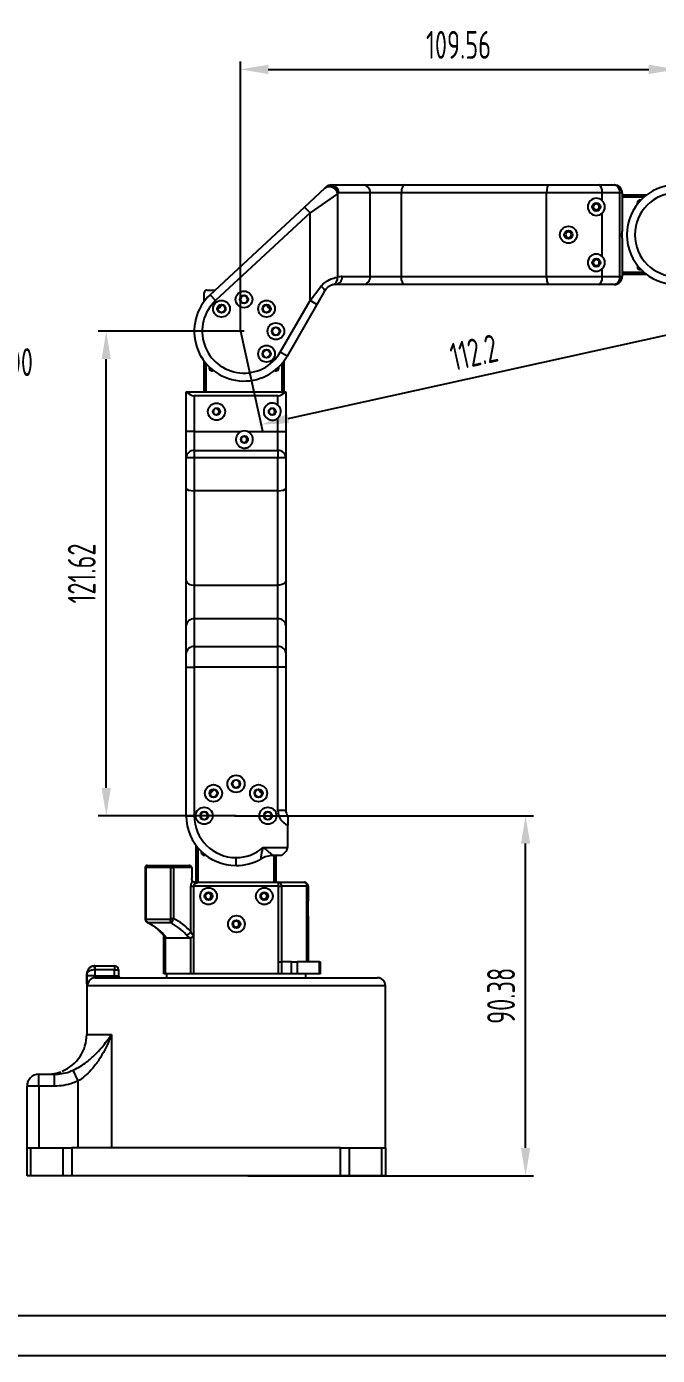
# Model space of a CAD drawing. Header units: millimetres. Extents: x 227 to 1067, y 103 to 697.
# Drawn here: x 484.3 to 642.7, y 102.7 to 436.3 of the extents above; entities that cross this region are included whole.
import ezdxf

# ---------------------------------------------------------------- set-up
doc = ezdxf.new("R2010")
doc.units = ezdxf.units.MM
doc.header["$LTSCALE"] = 2
doc.header["$PDSIZE"] = -1
for name, color, linetype in [('1轮廓实线层', 7, 'Continuous'), ('2细线层', 4, 'Continuous'), ('7标注层', 4, 'Continuous'), ('图框层', 7, 'Continuous')]:
    doc.layers.add(name, color=color, linetype=linetype)
doc.styles.add('PC_TEXTSTYLE', font='ISOCP.SHX', dxfattribs={"width": 0.707, "bigfont": 'GBCBIG.SHX'})
doc.dimstyles.new('GB_LINEAR', dxfattribs={"dimtxt": 3.5, "dimasz": 3.5, "dimexe": 1, "dimexo": 0, "dimgap": 1.5, "dimtad": 1, "dimdsep": 46, "dimtxsty": 'PC_TEXTSTYLE', "dimcen": 0, "dimclrd": 256, "dimclrt": 3, "dimadec": 0, "dimazin": 2, "dimtp": 0.1, "dimtm": 0.1, "dimtfac": 0.71, "dimtdec": 3, "dimtmove": 0, "dimatfit": 3, "dimfxl": 1, "dimtfill": 1, "dimarcsym": 0})

# ---------------------------------------------------------------- blocks, each defined once
blk = doc.blocks.new('ZwmFrameMain_A3^_^无分区图框^_^landscape')
at = {"layer": '1轮廓实线层'}
blk.add_line((0, 0), (390, 0), dxfattribs=at)
at = {"layer": '2细线层'}
blk.add_line((-25, -5), (395, -5), dxfattribs=at)
blk = doc.blocks.new('*D8')
at = {"layer": '7标注层', "color": 0, "lineweight": -2}
for p, q in [((410.36, 397.06), (481.02, 397.06)), ((410.36, 307.06), (481.02, 307.06))]:
    blk.add_line(p, q, dxfattribs=at)
at = {"layer": '7标注层', "lineweight": -2}
for p, q in [((479.02, 389.95), (479.02, 358.26)), ((479.02, 314.17), (479.02, 345.86))]:
    blk.add_line(p, q, dxfattribs=at)
at = {"layer": '7标注层'}
for points in [[(480.21, 389.95), (477.84, 389.95), (479.02, 397.06)], [(477.84, 314.17), (480.21, 314.17), (479.02, 307.06)]]:
    blk.add_solid(points, dxfattribs=at)
at = {"layer": 'Defpoints', "color": 0}
for p in [(408.36, 397.06), (479.02, 397.06), (408.36, 307.06)]:
    blk.add_point(p, dxfattribs=at)
at = {"layer": '7标注层', "color": 3, "insert": (479.02, 352.06), "char_height": 7, "attachment_point": 5, "style": 'PC_TEXTSTYLE', "bg_fill": 3, "box_fill_scale": 1.1, "bg_fill_color": 257, "bg_fill_transparency": 0}
blk.add_mtext('90.00', dxfattribs=at)
blk = doc.blocks.new('*D11')
at = {"layer": '7标注层', "color": 0, "lineweight": -2}
for p, q in [((538.88, 359.81), (502.28, 359.81)), ((536.88, 238.2), (502.28, 238.2))]:
    blk.add_line(p, q, dxfattribs=at)
at = {"layer": '7标注层', "lineweight": -2}
blk.add_line((504.28, 245.2), (504.28, 352.81), dxfattribs=at)
at = {"layer": '7标注层'}
for points in [[(505.44, 352.81), (503.11, 352.81), (504.28, 359.81)], [(503.11, 245.2), (505.44, 245.2), (504.28, 238.2)]]:
    blk.add_solid(points, dxfattribs=at)
at = {"layer": 'Defpoints', "color": 0}
for p in [(504.28, 359.81), (538.88, 359.81), (536.88, 238.2)]:
    blk.add_point(p, dxfattribs=at)
at = {"layer": '7标注层', "color": 3, "insert": (498.13, 299.01), "char_height": 7, "attachment_point": 5, "rotation": 90, "style": 'PC_TEXTSTYLE', "bg_fill": 3, "box_fill_scale": 1.1, "bg_fill_color": 257, "bg_fill_transparency": 0}
blk.add_mtext('121.62', dxfattribs=at)
blk = doc.blocks.new('*D12')
at = {"layer": '7标注层', "color": 0, "lineweight": -2}
for p, q in [((536.47, 238.2), (611.59, 238.2)), ((539.8, 147.82), (611.59, 147.82))]:
    blk.add_line(p, q, dxfattribs=at)
at = {"layer": '7标注层', "lineweight": -2}
blk.add_line((609.59, 154.82), (609.59, 231.2), dxfattribs=at)
at = {"layer": '7标注层'}
for points in [[(610.76, 231.2), (608.43, 231.2), (609.59, 238.2)], [(608.43, 154.82), (610.76, 154.82), (609.59, 147.82)]]:
    blk.add_solid(points, dxfattribs=at)
at = {"layer": 'Defpoints', "color": 0}
for p in [(536.47, 238.2), (609.59, 238.2), (539.8, 147.82)]:
    blk.add_point(p, dxfattribs=at)
at = {"layer": '7标注层', "color": 3, "insert": (603.44, 193.01), "char_height": 7, "attachment_point": 5, "rotation": 90, "style": 'PC_TEXTSTYLE', "bg_fill": 3, "box_fill_scale": 1.1, "bg_fill_color": 257, "bg_fill_transparency": 0}
blk.add_mtext('90.38', dxfattribs=at)
blk = doc.blocks.new('*D13')
at = {"layer": '7标注层', "color": 0, "lineweight": -2}
for p, q in [((537.97, 359.81), (537.97, 427.54)), ((647.53, 384.03), (647.53, 427.54))]:
    blk.add_line(p, q, dxfattribs=at)
at = {"layer": '7标注层', "lineweight": -2}
blk.add_line((544.97, 425.54), (640.53, 425.54), dxfattribs=at)
at = {"layer": '7标注层'}
for points in [[(544.97, 426.71), (544.97, 424.38), (537.97, 425.54)], [(640.53, 424.38), (640.53, 426.71), (647.53, 425.54)]]:
    blk.add_solid(points, dxfattribs=at)
at = {"layer": 'Defpoints', "color": 0}
for p in [(647.53, 425.54), (647.53, 384.03), (537.97, 359.81)]:
    blk.add_point(p, dxfattribs=at)
at = {"layer": '7标注层', "color": 3, "insert": (592.75, 431.7), "char_height": 7, "attachment_point": 5, "style": 'PC_TEXTSTYLE', "bg_fill": 3, "box_fill_scale": 1.1, "bg_fill_color": 257, "bg_fill_transparency": 0}
blk.add_mtext('109.56', dxfattribs=at)
blk = doc.blocks.new('*D14')
at = {"layer": '7标注层', "color": 0, "lineweight": -2}
for p, q in [((647.53, 384.03), (653.15, 358.65)), ((537.97, 359.81), (543.59, 334.43))]:
    blk.add_line(p, q, dxfattribs=at)
at = {"layer": '7标注层', "lineweight": -2}
blk.add_line((549.99, 337.89), (645.88, 359.09), dxfattribs=at)
at = {"layer": '7标注层'}
for points in [[(646.13, 357.95), (645.63, 360.23), (652.71, 360.6)], [(549.74, 339.03), (550.24, 336.75), (543.15, 336.38)]]:
    blk.add_solid(points, dxfattribs=at)
at = {"layer": 'Defpoints', "color": 0}
for p in [(647.53, 384.03), (652.71, 360.6), (537.97, 359.81)]:
    blk.add_point(p, dxfattribs=at)
at = {"layer": '7标注层', "color": 3, "insert": (596.61, 354.5), "char_height": 7, "attachment_point": 5, "rotation": 12.4655, "style": 'PC_TEXTSTYLE', "bg_fill": 3, "box_fill_scale": 1.1, "bg_fill_color": 257, "bg_fill_transparency": 0}
blk.add_mtext('112.2', dxfattribs=at)

msp = doc.modelspace()

# ---------------------------------------------------------------- linework, layer by layer
at = {"color": 7, "linetype": 'Continuous', "lineweight": 25}
for p, q in [((554.1, 390.987), (559.296, 395.808)), ((562.388, 394.341), (555.46, 389.521)), ((559.296, 395.808), (559.504, 396)), ((560.864, 396.534), (568.828, 396.534)), ((562.596, 394.534), (562.388, 394.341)), ((562.388, 394.341), (562.388, 373.399)), ((570.56, 394.534), (562.596, 394.534)), ((568.828, 396.534), (579.264, 396.534)), ((570.56, 373.534), (570.56, 394.534)), ((578.387, 394.534), (570.56, 394.534)), ((578.387, 394.534), (578.387, 373.534)), ((614.858, 394.534), (578.387, 394.534)), ((579.264, 396.534), (615.32, 396.534)), ((614.858, 373.534), (614.858, 394.534)), ((628.858, 394.534), (614.858, 394.534)), ((615.32, 396.534), (628.03, 396.534)), ((628.03, 396.534), (631.858, 396.534)), ((628.858, 392.574), (628.858, 394.534)), ((633.272, 394.534), (628.858, 394.534)), ((633.272, 373.534), (633.272, 394.534)), ((633.858, 394.534), (633.272, 394.534)), ((633.858, 394.534), (633.858, 384.862)), ((633.858, 394.034), (640.033, 394.034)), ((530.377, 368.978), (554.1, 390.987)), ((554.1, 390.987), (555.46, 389.521)), ((633.858, 393.534), (639.409, 393.534)), ((555.46, 389.521), (531.738, 367.512)), ((555.46, 367.534), (555.46, 389.521)), ((628.858, 378.574), (628.858, 389.494)), ((633.858, 383.206), (633.858, 384.862)), ((633.858, 383.206), (633.858, 373.534)), ((628.858, 373.534), (628.858, 375.494)), ((639.409, 374.534), (633.858, 374.534)), ((640.033, 374.034), (633.858, 374.034)), ((555.46, 367.534), (558.155, 371.034)), ((561.453, 371.513), (561.097, 371.445)), ((568.828, 371.534), (561.811, 371.534)), ((563.543, 373.534), (570.56, 373.534)), ((579.264, 371.534), (568.828, 371.534)), ((570.56, 373.534), (578.387, 373.534)), ((578.387, 373.534), (614.858, 373.534)), ((615.32, 371.534), (579.264, 371.534)), ((614.858, 373.534), (628.858, 373.534)), ((628.03, 371.534), (615.32, 371.534)), ((631.858, 371.534), (628.03, 371.534)), ((628.858, 373.534), (633.272, 373.534)), ((633.272, 373.534), (633.858, 373.534)), ((528.879, 367.315), (528.879, 369.44)), ((529.579, 370.14), (531.629, 370.14)), ((530.377, 368.978), (531.738, 367.512)), ((547.972, 354.565), (555.46, 367.534)), ((557.192, 366.534), (555.46, 367.534)), ((559.213, 370.034), (557.192, 366.534)), ((557.192, 366.534), (549.704, 353.565)), ((549.704, 353.565), (547.972, 354.565)), ((528.879, 344.64), (528.879, 352.315)), ((529.379, 344.64), (529.379, 351.69)), ((548.379, 351.69), (548.379, 344.64)), ((548.879, 352.315), (548.879, 344.64)), ((524.379, 344.64), (524.647, 344.64)), ((524.379, 334.631), (524.379, 344.64)), ((524.647, 344.64), (549.111, 344.64)), ((526.379, 343.64), (526.379, 334.631)), ((547.379, 343.64), (526.379, 343.64)), ((547.379, 341.272), (547.379, 343.64)), ((549.111, 344.64), (549.379, 344.64)), ((549.379, 344.64), (549.379, 334.631)), ((547.379, 334.631), (547.379, 338.008)), ((526.379, 334.631), (524.379, 334.631)), ((524.379, 328.019), (524.379, 334.631)), ((526.379, 334.631), (526.379, 329.908)), ((526.379, 334.631), (538.167, 334.631)), ((539.791, 334.631), (547.379, 334.631)), ((547.379, 329.908), (547.379, 334.631)), ((547.379, 334.631), (549.379, 334.631)), ((549.379, 334.631), (549.379, 328.019)), ((524.379, 320.37), (524.379, 328.019)), ((526.379, 328.019), (524.379, 328.019)), ((526.379, 329.908), (547.379, 329.908)), ((526.379, 329.908), (526.379, 328.019)), ((526.379, 328.019), (526.379, 319.78)), ((547.379, 328.019), (526.379, 328.019)), ((547.379, 329.908), (547.379, 328.019)), ((547.379, 319.78), (547.379, 328.019)), ((549.379, 328.019), (547.379, 328.019)), ((549.379, 328.019), (549.379, 320.37)), ((524.379, 297.183), (524.379, 320.37)), ((549.379, 320.37), (549.379, 297.183)), ((526.379, 319.78), (526.379, 296.098)), ((547.379, 319.78), (526.379, 319.78)), ((547.379, 296.098), (547.379, 319.78)), ((524.379, 285.913), (524.379, 297.183)), ((549.379, 297.183), (549.379, 285.913)), ((526.379, 296.098), (547.379, 296.098)), ((526.379, 296.098), (526.379, 287.645)), ((547.379, 287.645), (547.379, 296.098)), ((526.379, 287.645), (526.379, 280.71)), ((547.379, 287.645), (526.379, 287.645)), ((547.379, 280.71), (547.379, 287.645)), ((524.379, 278.978), (524.379, 285.913)), ((549.379, 285.913), (549.379, 278.978)), ((526.379, 280.71), (526.379, 275.514)), ((526.379, 280.71), (547.379, 280.71)), ((547.379, 275.514), (547.379, 280.71)), ((524.379, 275.514), (524.379, 278.978)), ((549.379, 278.978), (549.379, 275.514)), ((524.379, 275.514), (526.379, 275.514)), ((524.379, 238.2), (524.379, 275.514)), ((547.379, 275.514), (526.379, 275.514)), ((526.379, 275.514), (526.379, 238.2)), ((547.379, 239.522), (547.379, 275.514)), ((549.379, 275.514), (547.379, 275.514)), ((549.379, 275.514), (549.379, 239.522)), ((524.379, 238.2), (526.379, 238.2)), ((549.379, 239.522), (547.379, 239.522)), ((549.879, 230.528), (549.879, 235.814)), ((526.879, 221.525), (526.879, 230.7)), ((543.68, 230.2), (549.852, 230.2)), ((527.379, 221.525), (527.379, 230.075)), ((536.879, 225.7), (536.879, 227.7)), ((548.379, 228.2), (546.166, 228.2)), ((546.379, 228.2), (546.379, 221.525)), ((546.879, 228.2), (546.879, 221.525)), ((549.293, 229.114), (548.379, 228.2)), ((514.036, 225.225), (514.036, 212.411)), ((520.476, 225.225), (514.183, 225.225)), ((514.183, 225.225), (514.183, 212.411)), ((514.536, 225.725), (520.829, 225.725)), ((520.476, 225.225), (521.183, 225.225)), ((520.476, 212.411), (520.476, 225.225)), ((520.829, 225.725), (525.072, 225.725)), ((521.183, 225.225), (521.183, 212.411)), ((525.779, 225.225), (521.183, 225.225)), ((525.779, 225.225), (525.779, 222.503)), ((525.486, 209.123), (525.486, 220.525)), ((525.486, 220.525), (526.193, 220.525)), ((526.193, 220.525), (526.193, 207.919)), ((547.565, 220.525), (526.193, 220.525)), ((526.368, 221.525), (547.565, 221.525)), ((547.565, 220.525), (547.565, 221.525)), ((547.565, 221.525), (553.979, 221.525)), ((547.565, 201.525), (547.565, 220.525)), ((547.565, 220.525), (548.272, 220.525)), ((548.272, 220.525), (548.272, 201.525)), ((554.686, 220.525), (548.272, 220.525)), ((554.686, 201.525), (554.686, 220.525)), ((554.686, 220.525), (554.979, 220.525)), ((554.979, 220.525), (554.979, 218.466)), ((514.183, 212.411), (514.204, 212.233)), ((514.204, 212.233), (520.455, 212.233)), ((520.583, 211.295), (514.998, 211.295)), ((520.455, 212.233), (520.476, 212.411)), ((520.476, 212.411), (521.183, 212.411)), ((521.183, 212.411), (521.102, 212.074)), ((554.979, 211.583), (554.979, 201.525)), ((518.779, 198.525), (518.779, 207.919)), ((519.072, 207.521), (519.072, 198.525)), ((519.262, 207.478), (519.072, 207.521)), ((525.296, 207.478), (519.262, 207.478)), ((525.486, 207.521), (525.296, 207.478)), ((525.486, 198.525), (525.486, 207.521)), ((526.193, 207.919), (526.193, 198.525)), ((501.435, 200.525), (501.351, 200.523)), ((501.393, 199.524), (501.351, 200.523)), ((501.379, 200.525), (501.435, 200.525)), ((501.435, 200.525), (501.435, 199.525)), ((501.435, 200.525), (506.379, 200.525)), ((506.379, 200.525), (506.379, 199.525)), ((547.565, 198.525), (547.565, 201.525)), ((547.565, 201.525), (548.272, 201.525)), ((548.272, 201.525), (548.272, 198.525)), ((550.807, 201.525), (548.272, 201.525)), ((550.807, 198.525), (550.807, 201.525)), ((550.807, 201.525), (552.222, 201.525)), ((552.222, 201.525), (552.222, 198.525)), ((557.807, 201.525), (552.222, 201.525)), ((557.807, 198.525), (557.807, 201.525)), ((557.807, 201.525), (558.1, 201.525)), ((558.1, 198.525), (558.1, 201.525)), ((499.379, 198.525), (499.379, 183.325)), ((499.394, 198.025), (499.394, 198.525)), ((501.393, 198.025), (499.394, 198.025)), ((501.435, 199.525), (501.393, 199.524)), ((501.393, 199.524), (501.393, 198.025)), ((501.393, 198.025), (506.379, 198.025)), ((506.379, 199.525), (501.435, 199.525)), ((501.552, 197.525), (572.379, 197.525)), ((506.379, 199.525), (507.379, 199.525)), ((506.379, 198.025), (506.379, 199.525)), ((506.379, 198.025), (506.379, 197.525)), ((506.379, 198.025), (507.379, 198.025)), ((507.379, 199.525), (507.379, 198.025)), ((519.072, 198.525), (518.779, 198.525)), ((525.486, 198.525), (519.072, 198.525)), ((519.379, 198.525), (519.379, 197.525)), ((526.193, 198.525), (525.486, 198.525)), ((547.565, 198.525), (526.193, 198.525)), ((548.272, 198.525), (547.565, 198.525)), ((550.807, 198.525), (548.272, 198.525)), ((552.222, 198.525), (550.807, 198.525)), ((557.807, 198.525), (552.222, 198.525)), ((554.379, 197.525), (554.379, 198.525)), ((558.1, 198.525), (557.807, 198.525)), ((574.379, 154.825), (574.379, 195.525)), ((505.599, 183.325), (505.599, 154.825)), ((497.258, 171.659), (496.002, 174.351)), ((484.379, 154.825), (484.379, 170.325)), ((487.379, 170.325), (484.379, 170.325)), ((487.379, 170.325), (487.379, 173.325)), ((487.379, 173.325), (491.25, 173.325)), ((487.379, 170.325), (487.379, 154.825)), ((491.25, 170.325), (487.379, 170.325)), ((491.25, 170.325), (491.25, 173.325)), ((497.258, 154.825), (497.258, 171.659)), ((484.379, 147.825), (484.379, 154.825)), ((484.379, 154.825), (485.258, 154.825)), ((485.258, 154.825), (485.258, 147.825)), ((485.258, 154.825), (493.5, 154.825)), ((493.5, 147.825), (493.5, 154.825)), ((493.5, 154.825), (495.622, 154.825)), ((495.622, 154.825), (495.622, 147.825)), ((563.136, 154.825), (495.622, 154.825)), ((563.136, 147.825), (563.136, 154.825)), ((563.136, 154.825), (565.258, 154.825)), ((565.258, 154.825), (565.258, 147.825)), ((565.258, 154.825), (573.5, 154.825)), ((573.5, 147.825), (573.5, 154.825)), ((573.5, 154.825), (574.379, 154.825)), ((574.379, 154.825), (574.379, 147.825)), ((485.258, 147.825), (484.379, 147.825)), ((493.5, 147.825), (485.258, 147.825)), ((495.622, 147.825), (493.5, 147.825)), ((563.136, 147.825), (495.622, 147.825)), ((565.258, 147.825), (563.136, 147.825)), ((573.5, 147.825), (565.258, 147.825)), ((574.379, 147.825), (573.5, 147.825))]:
    msp.add_line(p, q, dxfattribs=at)
at = {"color": 8, "linetype": 'Continuous', "lineweight": 25}
for p, q in [((514.036, 225.225), (514.183, 225.225)), ((514.036, 212.411), (514.183, 212.411)), ((499.394, 198.525), (499.379, 198.525)), ((574.379, 195.525), (499.562, 195.525)), ((499.379, 183.325), (505.599, 183.325))]:
    msp.add_line(p, q, dxfattribs=at)
at = {"color": 7, "linetype": 'Continuous', "lineweight": 25, "flags": 128}
for points in [[(559.296, 395.808), (559.66, 396.043), (560.099, 396.15), (560.58, 396.121), (561.066, 395.959), (561.522, 395.674), (561.913, 395.29), (562.209, 394.834), (562.388, 394.341)], [(559.504, 396), (559.868, 396.235), (560.307, 396.343), (560.787, 396.314), (561.274, 396.151), (561.73, 395.867), (562.12, 395.483), (562.417, 395.027), (562.596, 394.534)], [(579.264, 396.534), (579.093, 396.496), (578.929, 396.382), (578.777, 396.197), (578.644, 395.948), (578.535, 395.645), (578.454, 395.299), (578.404, 394.924), (578.387, 394.534)], [(637.608, 392.034), (637.665, 391.747), (637.676, 391.721)], [(637.676, 376.347), (637.665, 376.321), (637.608, 376.034)], [(579.264, 371.534), (579.093, 371.572), (578.929, 371.686), (578.777, 371.871), (578.644, 372.12), (578.535, 372.423), (578.454, 372.769), (578.404, 373.144), (578.387, 373.534)], [(530.879, 349.89), (531.166, 349.947), (531.192, 349.958)], [(546.566, 349.958), (546.592, 349.947), (546.879, 349.89)], [(524.379, 297.183), (524.417, 296.972), (524.531, 296.768), (524.716, 296.58), (524.965, 296.416), (525.268, 296.281), (525.614, 296.18), (525.989, 296.119), (526.379, 296.098)], [(549.379, 297.183), (549.341, 296.972), (549.227, 296.768), (549.042, 296.58), (548.793, 296.416), (548.49, 296.281), (548.144, 296.18), (547.769, 296.119), (547.379, 296.098)], [(528.879, 228.275), (529.166, 228.332), (529.192, 228.343)]]:
    msp.add_lwpolyline(points, dxfattribs=at)
at = {"color": 8, "linetype": 'Continuous', "lineweight": 25, "flags": 128}
msp.add_lwpolyline([(514.204, 212.233), (514.149, 212.204), (514.107, 212.176), (514.081, 212.149), (514.07, 212.126), (514.071, 212.116)], dxfattribs=at)
at = {"color": 7, "linetype": 'Continuous', "lineweight": 25}
for centre, radius in [((627.358, 391.034), 1.05), ((620.358, 384.034), 2.15), ((620.358, 384.034), 1.05), ((627.358, 377.034), 1.05), ((533.222, 365.471), 2.1), ((538.879, 367.815), 2.1), ((538.879, 367.815), 1.05), ((544.536, 365.471), 2.1), ((533.222, 365.471), 1.05), ((544.536, 365.471), 1.05), ((546.879, 359.815), 2.1), ((546.879, 359.815), 1.05), ((544.536, 354.158), 2.1), ((544.536, 354.158), 1.05), ((531.979, 339.64), 2.15), ((531.979, 339.64), 0.9), ((545.979, 339.64), 0.9), ((538.979, 332.64), 0.9), ((536.879, 246.2), 2.15), ((536.879, 246.2), 1.05), ((531.222, 243.856), 2.15), ((531.222, 243.856), 1.05), ((542.536, 243.856), 2.15), ((542.536, 243.856), 1.05), ((528.879, 238.2), 2.15), ((544.879, 238.2), 2.15), ((528.879, 238.2), 1.05), ((544.879, 238.2), 1.05), ((529.979, 218.025), 2.1), ((529.979, 218.025), 1), ((543.979, 218.025), 2.1), ((543.979, 218.025), 1), ((536.979, 211.025), 2.1), ((536.979, 211.025), 1)]:
    msp.add_circle(centre, radius, dxfattribs=at)
for centre, radius, start, end in [((560.864, 394.534), 2, 90, 132.85378), ((560.72, 394.659), 1.881, 356.18874, 85.59805), ((568.684, 394.659), 1.881, 356.18874, 85.59805), ((631.505, 394.784), 1.785, 351.95053, 78.57825), ((631.858, 394.534), 2, 360, 90), ((647.533, 384.034), 12.5, 90, 270), ((647.533, 384.034), 10.5, 90, 270), ((627.358, 391.034), 2.15, 45.75928, 314.24072), ((627.358, 391.034), 0.75, 0, 180), ((627.358, 391.034), 0.75, 180, 0), ((627.358, 391.034), 2.15, 314.24072, 45.75928), ((638.358, 392.034), 0.75, 73.18913, 180), ((620.358, 384.034), 0.75, 0, 180), ((620.358, 384.034), 0.75, 180, 0), ((631.858, 384.862), 2, 335.5302, 360), ((631.858, 383.206), 2, 0, 24.4698), ((627.358, 377.034), 2.15, 45.75928, 314.24072), ((627.358, 377.034), 0.75, 0, 180), ((627.358, 377.034), 0.75, 180, 0), ((627.358, 377.034), 2.15, 314.24072, 45.75928), ((638.358, 376.034), 0.75, 180, 286.81087), ((557.358, 369.131), 2.063, 25.95706, 67.29729), ((560.593, 373.183), 1.808, 286.88816, 6.84447), ((561.811, 368.534), 3, 90, 103.35243), ((561.667, 373.409), 1.881, 274.40195, 3.81126), ((563.543, 368.534), 5, 90, 103.35243), ((568.684, 373.409), 1.881, 274.40195, 3.81126), ((631.505, 373.284), 1.785, 281.42175, 8.04947), ((631.858, 373.534), 2, 270, 0), ((538.879, 359.815), 12.5, 132.85378, 330), ((538.879, 359.815), 10.5, 132.85378, 330), ((529.579, 369.44), 0.7, 90, 180), ((538.879, 367.815), 0.9, 0, 180), ((538.879, 367.815), 0.9, 180, 0), ((533.222, 365.471), 0.9, 90, 270), ((533.222, 365.471), 0.9, 270, 90), ((544.536, 365.471), 0.9, 90, 270), ((544.536, 365.471), 0.9, 270, 90), ((546.879, 359.815), 0.9, 0, 180), ((546.879, 359.815), 0.9, 180, 0), ((544.536, 354.158), 0.9, 90, 270), ((544.536, 354.158), 0.9, 270, 90), ((530.879, 350.64), 0.75, 163.18913, 250.52878), ((546.879, 350.64), 0.75, 289.47122, 16.81087), ((530.879, 350.64), 0.75, 250.52878, 270), ((546.879, 350.64), 0.75, 270, 289.47122), ((526.379, 345.64), 2, 210, 270), ((547.379, 345.64), 2, 270, 330), ((531.879, 339.64), 0.75, 90, 270), ((531.879, 339.64), 0.75, 270, 90), ((545.979, 339.64), 2.15, 49.37067, 310.62933), ((545.879, 339.64), 0.75, 90, 270), ((545.879, 339.64), 0.75, 270, 90), ((538.979, 332.64), 2.15, 67.80451, 112.19549), ((538.879, 332.64), 0.75, 340.52878, 199.47122), ((538.879, 332.64), 0.75, 199.47122, 270), ((538.879, 332.64), 0.75, 270, 340.52878), ((526.325, 327.962), 1.947, 88.41119, 178.31776), ((547.433, 327.962), 1.947, 1.68224, 91.58881), ((526.254, 285.769), 1.881, 86.18874, 175.59805), ((547.504, 285.769), 1.881, 4.40195, 93.81126), ((526.254, 278.834), 1.881, 86.18874, 175.59805), ((547.504, 278.834), 1.881, 4.40195, 93.81126), ((536.879, 246.2), 0.9, 0, 180), ((531.222, 243.856), 0.9, 90, 270), ((531.222, 243.856), 0.9, 270, 90), ((536.879, 246.2), 0.9, 180, 0), ((542.536, 243.856), 0.9, 90, 270), ((542.536, 243.856), 0.9, 270, 90), ((536.879, 238.2), 12.5, 180, 270), ((536.879, 238.2), 10.5, 180, 270), ((528.879, 238.2), 0.9, 0, 180), ((528.879, 238.2), 0.9, 180, 0), ((544.879, 238.2), 0.9, 0, 180), ((544.879, 238.2), 0.9, 180, 0), ((551.379, 239.522), 4, 180, 247.97569), ((551.379, 239.522), 2, 180, 221.40962), ((536.879, 238.2), 10.5, 270, 310.36759), ((547.879, 230.528), 2, 350.54845, 0), ((528.879, 229.025), 0.75, 163.18913, 250.52878), ((528.879, 229.025), 0.75, 250.52878, 270), ((536.879, 238.2), 12.5, 270, 300.13272), ((546.166, 222.2), 6, 90, 120.13272), ((514.536, 225.225), 0.5, 90, 180), ((514.625, 225.287), 0.446, 101.42175, 188.04947), ((520.918, 225.287), 0.446, 101.42175, 188.04947), ((520.741, 225.287), 0.446, 351.95053, 78.57825), ((527.486, 220.525), 2, 139.52148, 180), ((547.388, 220.65), 0.893, 351.95053, 78.57825), ((553.802, 220.65), 0.893, 351.95053, 78.57825), ((553.979, 220.525), 1, 360, 90), ((529.879, 218.025), 0.75, 90, 270), ((529.879, 218.025), 0.75, 270, 90), ((543.879, 218.025), 0.75, 90, 270), ((543.879, 218.025), 0.75, 270, 90), ((508.488, 199.158), 13.773, 41.77361, 61.79273), ((521.224, 213.96), 1.891, 246.01539, 266.32715), ((514.073, 199.158), 13.773, 41.77361, 61.79273), ((514.821, 199.625), 14.281, 41.68484, 63.54507), ((536.879, 211.025), 0.75, 340.52878, 199.47122), ((536.879, 211.025), 0.75, 199.47122, 270), ((536.879, 211.025), 0.75, 270, 340.52878), ((524.161, 209.819), 1.498, 277.07681, 332.27759), ((501.379, 198.525), 2, 90, 180), ((506.379, 199.525), 1, 0, 90), ((501.557, 195.529), 1.995, 90.14026, 180.13957), ((507.879, 198.025), 0.5, 180, 270), ((572.379, 195.525), 2, 0, 90), ((489.379, 183.325), 10, 292.47806, 0), ((487.379, 170.325), 3, 90, 180)]:
    msp.add_arc(centre, radius, start, end, dxfattribs=at)
at = {"color": 8, "linetype": 'Continuous', "lineweight": 25}
msp.add_arc((518.736, 208.731), 0.398, 225.1536, 273.41624, dxfattribs=at)
at = {"color": 7, "linetype": 'Continuous', "lineweight": 25}
for centre, major_axis, ratio, start_param, end_param in [((615.32, 394.534), (0, 2), 0.2309615, 0, 1.5707963), ((628.03, 394.534), (0, 2), 0.4142136, 4.712389, 6.2831853), ((615.32, 373.534), (0, 2), 0.2309615, 1.5707963, 3.1415927), ((628.03, 373.534), (0, 2), 0.4142136, 3.1415927, 4.712389), ((526.379, 320.37), (2, 0), 0.2949617, 3.1415927, 4.712389), ((547.379, 320.37), (2, 0), 0.2949617, 4.712389, 6.2831853), ((525.072, 225.225), (-0.707, 0), 0.7071068, 3.1415927, 4.712389), ((526.193, 220.525), (2, 0), 0.5, 1.0471976, 1.5707963), ((528.193, 220.525), (2, 0), 0.5, 2.0943951, 3.1415927)]:
    msp.add_ellipse(centre, major_axis=major_axis, ratio=ratio, start_param=start_param, end_param=end_param, dxfattribs=at)
for points, knots in [([(558.155, 371.034), (558.237, 371.136), (558.668, 371.667), (559.704, 372.484), (561.211, 373.153), (561.992, 373.316), (562.388, 373.399)], [0, 0, 0, 0, 0.0644948, 0.3369972, 0.6632448, 1, 1, 1, 1]), ([(561.118, 371.453), (560.947, 371.407), (560.626, 371.32), (559.932, 370.924), (559.442, 370.411), (559.25, 370.095), (559.213, 370.034)], [0, 0, 0, 0, 0.3684971, 0.6881213, 0.9399049, 1, 1, 1, 1]), ([(532.341, 365.578), (532.585, 365.701), (532.958, 365.889), (533.163, 366.245), (533.235, 366.369)], [0, 0, 0, 0, 0.6528271, 1, 1, 1, 1]), ([(544.545, 366.337), (544.61, 366.225), (544.809, 365.883), (545.169, 365.702), (545.412, 365.581)], [0, 0, 0, 0, 0.3275624, 1, 1, 1, 1]), ([(528.528, 352.807), (528.459, 352.912), (528.319, 353.121), (528.145, 353.406), (528.023, 353.617), (527.971, 353.71), (527.967, 353.717), (527.966, 353.719)], [0, 0, 0, 0, 0.23199554, 0.46404585, 0.69281787, 0.90674739, 1, 1, 1, 1]), ([(547.379, 338.008), (547.543, 338.178), (547.869, 338.518), (548.121, 339.194), (548.152, 339.907), (547.949, 340.588), (547.648, 341.027), (547.426, 341.229), (547.379, 341.272)], [0, 0, 0, 0, 0.1897317, 0.3788974, 0.5746495, 0.757054, 0.9486318, 1, 1, 1, 1]), ([(538.167, 334.631), (537.956, 334.52), (537.533, 334.298), (537.086, 333.732), (536.841, 333.088), (536.807, 332.421), (536.975, 331.766), (537.369, 331.146), (537.905, 330.735), (538.476, 330.533), (538.934, 330.475), (539.411, 330.515), (539.961, 330.692), (540.502, 331.065), (540.939, 331.654), (541.153, 332.363), (541.119, 333.105), (540.85, 333.773), (540.392, 334.32), (539.989, 334.528), (539.791, 334.631)], [0, 0, 0, 0, 0.055109, 0.1102701, 0.1640365, 0.2174299, 0.2752157, 0.3428593, 0.4230133, 0.4629495, 0.4965917, 0.5303301, 0.573175, 0.6407046, 0.7119593, 0.7799243, 0.8374036, 0.8950661, 0.9484942, 1, 1, 1, 1]), ([(530.341, 243.963), (530.585, 244.086), (530.958, 244.274), (531.163, 244.63), (531.235, 244.754)], [0, 0, 0, 0, 0.6528271, 1, 1, 1, 1]), ([(542.545, 244.722), (542.61, 244.61), (542.809, 244.268), (543.169, 244.087), (543.412, 243.966)], [0, 0, 0, 0, 0.3275624, 1, 1, 1, 1]), ([(549.879, 238.2), (549.879, 238.176), (549.879, 238.128), (549.879, 237.768), (549.879, 237.201), (549.879, 236.487), (549.879, 236.007), (549.879, 235.814)], [0, 0, 0, 0, 0.1632005, 0.3248156, 0.5761534, 0.8300926, 1, 1, 1, 1]), ([(543.154, 227.389), (543.154, 227.389), (543.155, 227.393), (543.161, 227.458), (543.183, 227.653), (543.213, 227.904), (543.294, 228.467), (543.402, 229.067), (543.528, 229.617), (543.607, 229.93), (543.651, 230.095), (543.674, 230.18), (543.679, 230.197), (543.68, 230.2)], [0, 0, 0, 0, 0.0216411, 0.1828965, 0.1938047, 0.3754519, 0.4915423, 0.7361306, 0.8659688, 0.9317061, 0.9868541, 0.9976118, 1, 1, 1, 1]), ([(543.68, 230.2), (543.682, 230.198), (543.697, 230.188), (543.773, 230.136), (543.92, 230.034), (544.197, 229.836), (544.687, 229.47), (545.21, 229.046), (545.705, 228.619), (545.957, 228.392), (546.116, 228.246), (546.163, 228.202), (546.166, 228.2), (546.166, 228.2)], [0, 0, 0, 0, 0.0022363, 0.0125618, 0.0669626, 0.1315351, 0.2593912, 0.5139178, 0.6342381, 0.8158313, 0.862724, 0.9797432, 1, 1, 1, 1]), ([(549.293, 229.114), (549.417, 229.258), (549.645, 229.526), (549.801, 229.932), (549.843, 230.151), (549.852, 230.2)], [0, 0, 0, 0, 0.47845, 0.8854671, 1, 1, 1, 1]), ([(525.965, 221.823), (525.917, 221.914), (525.82, 222.097), (525.781, 222.347), (525.779, 222.482), (525.779, 222.503)], [0, 0, 0, 0, 0.4568859, 0.9137309, 1, 1, 1, 1]), ([(527.193, 221.391), (527.191, 221.391), (527.095, 221.391), (526.823, 221.403), (526.463, 221.47), (526.135, 221.621), (526.022, 221.756), (525.965, 221.823)], [0, 0, 0, 0, 0.0038407, 0.2070504, 0.582383, 0.7904083, 1, 1, 1, 1]), ([(554.979, 218.466), (554.966, 217.805), (554.938, 216.342), (554.925, 214.024), (554.961, 212.402), (554.979, 211.583)], [0, 0, 0, 0, 0.2895965, 0.6417152, 1, 1, 1, 1]), ([(514.037, 212.442), (514.037, 212.411), (514.036, 212.288), (514.061, 212.168), (514.081, 212.078)], [0, 0, 0, 0, 0.2490321, 1, 1, 1, 1]), ([(514.085, 212.119), (514.093, 212.071), (514.118, 211.926), (514.27, 211.71), (514.462, 211.513), (514.623, 211.441), (514.68, 211.415)], [0, 0, 0, 0, 0.1514568, 0.4559857, 0.8047297, 1, 1, 1, 1]), ([(514.998, 211.295), (514.996, 211.296), (514.99, 211.298), (514.98, 211.302), (514.962, 211.308), (514.932, 211.319), (514.897, 211.334), (514.831, 211.365), (514.693, 211.441), (514.48, 211.615), (514.277, 211.898), (514.227, 212.127), (514.204, 212.233)], [0, 0, 0, 0, 0.00487406, 0.01403486, 0.02616581, 0.04882192, 0.09135758, 0.116315, 0.22208198, 0.46332873, 0.75270309, 1, 1, 1, 1]), ([(514.679, 211.391), (514.858, 211.299), (515.553, 210.941), (516.718, 210.127), (517.781, 209.175), (518.339, 208.574), (518.453, 208.45)], [0, 0, 0, 0, 0.1330865, 0.5177074, 0.9007063, 1, 1, 1, 1]), ([(520.583, 211.295), (520.583, 211.296), (520.581, 211.298), (520.578, 211.302), (520.573, 211.308), (520.564, 211.319), (520.554, 211.334), (520.536, 211.365), (520.499, 211.441), (520.452, 211.615), (520.427, 211.898), (520.446, 212.127), (520.455, 212.233)], [0, 0, 0, 0, 0.0048741, 0.0140349, 0.0261658, 0.0488219, 0.0913576, 0.116315, 0.222082, 0.4633287, 0.7527031, 1, 1, 1, 1]), ([(520.583, 211.295), (520.584, 211.296), (520.585, 211.296), (520.586, 211.297), (520.588, 211.297), (520.591, 211.299), (520.597, 211.302), (520.609, 211.308), (520.624, 211.317), (520.653, 211.336), (520.716, 211.388), (520.83, 211.522), (520.976, 211.762), (521.063, 211.975), (521.102, 212.074)], [0, 0, 0, 0, 0.00488742, 0.00539733, 0.00766778, 0.01422599, 0.02639923, 0.04902649, 0.09128987, 0.11860624, 0.22514695, 0.46315529, 0.7526615, 1, 1, 1, 1]), ([(518.365, 208.542), (518.431, 208.472), (518.625, 208.267), (518.768, 207.987), (518.776, 207.934), (518.779, 207.913)], [0, 0, 0, 0, 0.2394052, 0.7017615, 1, 1, 1, 1]), ([(518.759, 208.333), (518.919, 208.131), (519.149, 207.84), (519.236, 207.562), (519.262, 207.478)], [0, 0, 0, 0, 0.6982949, 1, 1, 1, 1]), ([(519.072, 207.521), (518.998, 207.568), (518.849, 207.662), (518.787, 207.81), (518.779, 207.896), (518.779, 207.918), (518.779, 207.919)], [0, 0, 0, 0, 0.4304108, 0.8590016, 0.9919634, 1, 1, 1, 1]), ([(525.296, 207.478), (525.187, 207.562), (524.828, 207.84), (524.544, 208.131), (524.345, 208.333)], [0, 0, 0, 0, 0.3017051, 1, 1, 1, 1]), ([(525.486, 209.123), (525.589, 208.911), (525.787, 208.503), (526.061, 208.109), (526.193, 207.919)], [0, 0, 0, 0, 0.51994986, 1, 1, 1, 1]), ([(526.193, 207.919), (526.191, 207.918), (526.156, 207.896), (526.014, 207.81), (525.762, 207.662), (525.578, 207.568), (525.486, 207.521)], [0, 0, 0, 0, 0.0080366, 0.1409984, 0.5695892, 1, 1, 1, 1]), ([(501.351, 200.523), (501.171, 200.501), (500.82, 200.458), (500.294, 200.205), (499.802, 199.774), (499.564, 199.34), (499.457, 199.004), (499.423, 198.854), (499.404, 198.701), (499.397, 198.62), (499.395, 198.577), (499.395, 198.553), (499.394, 198.54), (499.394, 198.535), (499.394, 198.53), (499.394, 198.527), (499.394, 198.525)], [0, 0, 0, 0, 0.1665089, 0.3239355, 0.53714, 0.7881802, 0.810466, 0.8994799, 0.9456847, 0.9705023, 0.9839569, 0.9912707, 0.9952497, 0.9968746, 0.9972138, 1, 1, 1, 1]), ([(501.393, 199.524), (501.212, 199.513), (500.859, 199.491), (500.327, 199.364), (499.828, 199.151), (499.58, 198.934), (499.466, 198.767), (499.428, 198.69), (499.406, 198.614), (499.399, 198.573), (499.396, 198.551), (499.395, 198.539), (499.394, 198.533), (499.394, 198.53), (499.394, 198.527), (499.394, 198.526), (499.394, 198.525)], [0, 0, 0, 0, 0.1662535, 0.3237356, 0.5371401, 0.7834788, 0.8105769, 0.8987992, 0.9450054, 0.969974, 0.9835838, 0.9910211, 0.9950883, 0.9968768, 0.9972044, 1, 1, 1, 1]), ([(499.562, 195.525), (499.543, 195.537), (499.497, 195.567), (499.446, 195.865), (499.412, 196.427), (499.396, 197.177), (499.395, 197.743), (499.394, 198.025)], [0, 0, 0, 0, 0.1467667, 0.3651044, 0.5800598, 0.7912696, 1, 1, 1, 1]), ([(501.393, 198.025), (501.394, 197.968), (501.395, 197.856), (501.41, 197.705), (501.442, 197.592), (501.492, 197.533), (501.535, 197.527), (501.552, 197.525)], [0, 0, 0, 0, 0.2082653, 0.4173083, 0.6292384, 0.8481327, 1, 1, 1, 1]), ([(496.002, 174.351), (496.603, 174.654), (497.807, 175.261), (499.628, 176.566), (501.445, 178.169), (503.573, 180.49), (504.871, 182.229), (505.596, 183.32), (505.599, 183.325)], [0, 0, 0, 0, 0.1334054, 0.267299, 0.465392, 0.6639444, 0.9986276, 1, 1, 1, 1]), ([(505.599, 183.325), (505.597, 183.318), (505.338, 182.601), (504.768, 181.178), (503.679, 178.934), (502.293, 176.606), (500.67, 174.525), (498.988, 172.838), (497.834, 172.052), (497.258, 171.659)], [0, 0, 0, 0, 0.0014838, 0.1671463, 0.3317083, 0.5302188, 0.7283351, 0.8643789, 1, 1, 1, 1]), ([(489.379, 173.325), (489.782, 173.337), (490.975, 173.373), (492.12, 173.724), (492.879, 173.957)], [0, 0, 0, 0, 0.3373635, 1, 1, 1, 1]), ([(491.25, 173.325), (491.872, 173.355), (493.132, 173.416), (494.726, 173.821), (495.659, 174.209), (496.002, 174.351)], [0, 0, 0, 0, 0.3808314, 0.7720706, 1, 1, 1, 1]), ([(497.258, 171.659), (496.826, 171.474), (495.672, 170.978), (493.657, 170.447), (492.06, 170.366), (491.25, 170.325)], [0, 0, 0, 0, 0.2274953, 0.608237, 1, 1, 1, 1])]:
    msp.add_open_spline(points, degree=3, knots=knots, dxfattribs=at)
at = {"color": 8, "linetype": 'Continuous', "lineweight": 25}
msp.add_open_spline([(514.998, 211.295), (514.996, 211.296), (514.993, 211.296), (514.99, 211.297), (514.987, 211.297), (514.978, 211.299), (514.962, 211.302), (514.931, 211.308), (514.894, 211.317), (514.826, 211.337), (514.751, 211.359), (514.696, 211.396), (514.677, 211.409)], degree=3, knots=[0, 0, 0, 0, 0.0172461, 0.0190454, 0.0270571, 0.0501989, 0.0931544, 0.1729986, 0.3221325, 0.4185231, 0.7944709, 1, 1, 1, 1], dxfattribs=at)

# ---------------------------------------------------------------- block references
at = {"layer": '图框层', "xscale": 2, "yscale": 2, "zscale": 2}
msp.add_blockref('ZwmFrameMain_A3^_^无分区图框^_^landscape', (277.065, 112.744), dxfattribs=at)

# ---------------------------------------------------------------- next in the draw order: dimensions: what is measured, and where the dimension line sits
at = {"layer": '7标注层'}
for base, p1, p2, override, picture, middle in [((479.023, 397.061), (408.356, 307.061), (408.356, 397.061), {"dimscale": 2, "dimtxt": 3.5, "dimasz": 3.556, "dimexe": 1, "dimexo": 1, "dimgap": 1.524, "dimtad": 1, "dimjust": 0, "dimtih": 1, "dimtoh": 1, "dimdec": 2, "dimlfac": 1, "dimzin": 1, "dimse1": 0, "dimse2": 0, "dimsd1": 0, "dimsd2": 0, "dimclrd": 256, "dimclre": 0, "dimadec": 2, "dimtofl": 1, "dimtvp": 0.1, "dimtzin": 1}, '*D8', (479.023, 352.061)), ((504.277108799, 359.814516664), (536.879026126, 238.199516664), (538.879026126, 359.814516664), {"dimscale": 2, "dimgap": 1.5, "dimtad": 1, "dimjust": 0, "dimdec": 2, "dimlfac": 1, "dimse1": 0, "dimse2": 0, "dimsd1": 0, "dimsd2": 0, "dimclrd": 256, "dimclre": 0, "dimtofl": 1, "dimtvp": 0.1}, '*D11', (498.127108799, 299.007016664))]:
    dim = msp.add_linear_dim(base=base, p1=p1, p2=p2, angle=90, dimstyle='GB_LINEAR', override=override, dxfattribs=at)
    dim.commit()
    dim.dimension.update_dxf_attribs({"geometry": picture, "text_midpoint": middle})

# ---------------------------------------------------------------- next in the draw order: dimensions: what is measured, and where the dimension line sits
dim = msp.add_linear_dim(base=(647.533, 425.542), p1=(537.974, 359.815), p2=(647.533, 384.034), dimstyle='GB_LINEAR', override={"dimscale": 2, "dimgap": 1.5, "dimtad": 1, "dimjust": 0, "dimdec": 2, "dimlfac": 1, "dimse1": 0, "dimse2": 0, "dimsd1": 0, "dimsd2": 0, "dimclrd": 256, "dimclre": 0, "dimtofl": 1, "dimtvp": 0.1}, dxfattribs=at)
dim.commit()
dim.dimension.update_dxf_attribs({"geometry": '*D13', "text_midpoint": (592.754, 431.695)})
dim = msp.add_linear_dim(base=(609.591842307, 238.199516664), p1=(539.796432583, 147.824516664), p2=(536.472841643, 238.199516664), angle=90, dimstyle='GB_LINEAR', override={"dimscale": 2, "dimgap": 1.5, "dimtad": 1, "dimjust": 0, "dimdec": 2, "dimlfac": 1, "dimse1": 0, "dimse2": 0, "dimsd1": 0, "dimsd2": 0, "dimclrd": 256, "dimclre": 0, "dimtofl": 1, "dimtvp": 0.1}, dxfattribs=at)
dim.commit()
dim.dimension.update_dxf_attribs({"geometry": '*D12', "text_midpoint": (603.439086402, 193.012016664)})

# ---------------------------------------------------------------- next in the draw order: dimensions: what is measured, and where the dimension line sits
dim = msp.add_aligned_dim(p1=(537.974, 359.815), p2=(647.533, 384.034), distance=-24, dimstyle='GB_LINEAR', override={"dimscale": 2, "dimgap": 1.5, "dimtad": 1, "dimjust": 0, "dimdec": 2, "dimlfac": 1, "dimse1": 0, "dimse2": 0, "dimsd1": 0, "dimsd2": 0, "dimclrd": 256, "dimclre": 0, "dimtofl": 1, "dimtvp": 0.1}, dxfattribs=at)
dim.commit()
dim.dimension.update_dxf_attribs({"geometry": '*D14', "text_midpoint": (596.606, 354.495)})

doc.saveas('drawing.dxf')
